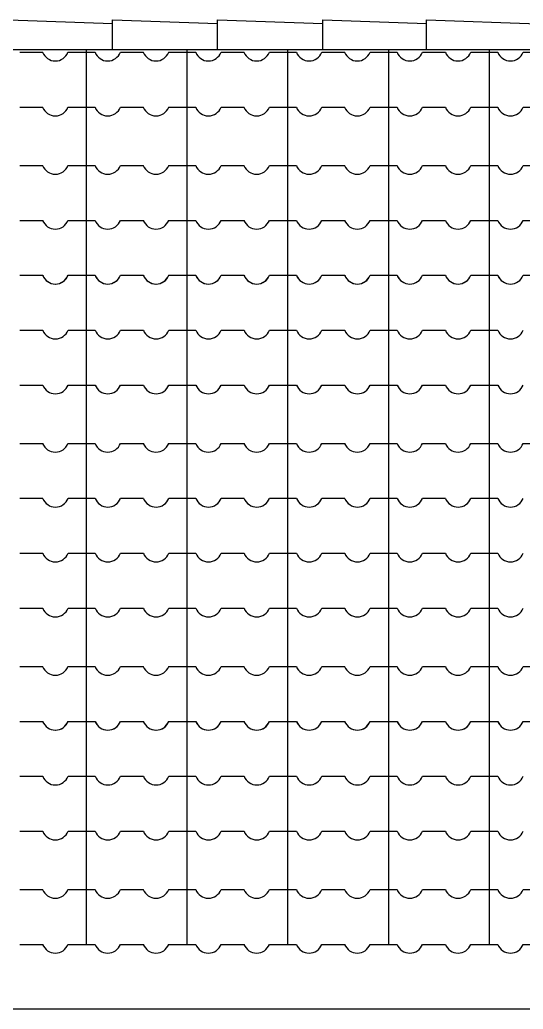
# Model space of a CAD drawing. Extents: x -36 to 60, y 199 to 483.
# Drawn here: x -2.107 to -1.007, y 213.041 to 215.205 of the extents above; entities that cross this region are included whole.
import ezdxf

# ---------------------------------------------------------------- set-up
doc = ezdxf.new("R2010")
doc.units = 0
doc.header["$LTSCALE"] = 20
for name, color, linetype in [('CORTE', 244, 'CONTINUOUS'), ('VISTAL', 30, 'CONTINUOUS'), ('VISTAP', 244, 'CONTINUOUS')]:
    doc.layers.add(name, color=color, linetype=linetype)

msp = doc.modelspace()

# ---------------------------------------------------------------- linework, layer by layer
at = {"layer": 'CORTE', "color": 1, "linetype": 'CONTINUOUS'}
for p, q in [((-2.1069, 215.1336), (-2.0567, 215.1336)), ((-2.0014, 215.1336), (-1.9616, 215.1336)), ((-2.0014, 215.1336), (-1.9616, 215.1336)), ((-1.9616, 215.1336), (-1.9423, 215.1336)), ((-1.9616, 215.1336), (-1.9423, 215.1336)), ((-1.9614, 215.1387), (-1.9614, 214.646)), ((-1.8869, 215.1336), (-1.8367, 215.1336)), ((-1.7814, 215.1336), (-1.7416, 215.1336)), ((-1.7416, 215.1336), (-1.7223, 215.1336)), ((-1.7414, 215.1387), (-1.7414, 214.646)), ((-1.6669, 215.1336), (-1.6167, 215.1336)), ((-1.5614, 215.1336), (-1.5216, 215.1336)), ((-1.5216, 215.1336), (-1.5023, 215.1336)), ((-1.5214, 215.1387), (-1.5214, 214.646)), ((-1.4469, 215.1336), (-1.3967, 215.1336)), ((-1.3414, 215.1336), (-1.3016, 215.1336)), ((-1.3016, 215.1336), (-1.2823, 215.1336)), ((-1.3014, 215.1387), (-1.3014, 214.646)), ((-1.2269, 215.1336), (-1.1767, 215.1336)), ((-1.1214, 215.1336), (-1.0816, 215.1336)), ((-1.0816, 215.1336), (-1.0623, 215.1336)), ((-1.0814, 215.1387), (-1.0814, 214.646)), ((-1.0069, 215.1336), (-0.9754, 215.1336)), ((-2.1069, 215.0136), (-2.0567, 215.0136)), ((-2.0014, 215.0136), (-1.9616, 215.0136)), ((-2.0014, 215.0136), (-1.9616, 215.0136)), ((-1.9616, 215.0136), (-1.9423, 215.0136)), ((-1.9616, 215.0136), (-1.9423, 215.0136)), ((-1.8869, 215.0136), (-1.8367, 215.0136)), ((-1.7814, 215.0136), (-1.7416, 215.0136)), ((-1.7416, 215.0136), (-1.7223, 215.0136)), ((-1.6669, 215.0136), (-1.6167, 215.0136)), ((-1.5614, 215.0136), (-1.5216, 215.0136)), ((-1.5216, 215.0136), (-1.5023, 215.0136)), ((-1.4469, 215.0136), (-1.3967, 215.0136)), ((-1.3414, 215.0136), (-1.3016, 215.0136)), ((-1.3016, 215.0136), (-1.2823, 215.0136)), ((-1.2269, 215.0136), (-1.1767, 215.0136)), ((-1.1214, 215.0136), (-1.0816, 215.0136)), ((-1.0816, 215.0136), (-1.0623, 215.0136)), ((-1.0069, 215.0136), (-0.9754, 215.0136)), ((-2.1069, 214.886), (-2.0567, 214.886)), ((-2.0014, 214.886), (-1.9616, 214.886)), ((-2.0014, 214.886), (-1.9616, 214.886)), ((-1.9616, 214.886), (-1.9423, 214.886)), ((-1.9616, 214.886), (-1.9423, 214.886)), ((-1.8869, 214.886), (-1.8367, 214.886)), ((-1.7814, 214.886), (-1.7416, 214.886)), ((-1.7416, 214.886), (-1.7223, 214.886)), ((-1.6669, 214.886), (-1.6167, 214.886)), ((-1.5614, 214.886), (-1.5216, 214.886)), ((-1.5216, 214.886), (-1.5023, 214.886)), ((-1.4469, 214.886), (-1.3967, 214.886)), ((-1.3414, 214.886), (-1.3016, 214.886)), ((-1.3016, 214.886), (-1.2823, 214.886)), ((-1.2269, 214.886), (-1.1767, 214.886)), ((-1.1214, 214.886), (-1.0816, 214.886)), ((-1.0816, 214.886), (-1.0623, 214.886)), ((-1.0069, 214.886), (-0.9754, 214.886)), ((-2.1069, 214.766), (-2.0567, 214.766)), ((-2.0014, 214.766), (-1.9616, 214.766)), ((-2.0014, 214.766), (-1.9616, 214.766)), ((-1.9616, 214.766), (-1.9423, 214.766)), ((-1.9616, 214.766), (-1.9423, 214.766)), ((-1.8869, 214.766), (-1.8367, 214.766)), ((-1.7814, 214.766), (-1.7416, 214.766)), ((-1.7416, 214.766), (-1.7223, 214.766)), ((-1.6669, 214.766), (-1.6167, 214.766)), ((-1.5614, 214.766), (-1.5216, 214.766)), ((-1.5216, 214.766), (-1.5023, 214.766)), ((-1.4469, 214.766), (-1.3967, 214.766)), ((-1.3414, 214.766), (-1.3016, 214.766)), ((-1.3016, 214.766), (-1.2823, 214.766)), ((-1.2269, 214.766), (-1.1767, 214.766)), ((-1.1214, 214.766), (-1.0816, 214.766)), ((-1.0816, 214.766), (-1.0623, 214.766)), ((-1.0069, 214.766), (-0.9754, 214.766)), ((-2.1069, 214.646), (-2.0567, 214.646)), ((-2.1067, 214.646), (-2.0565, 214.646)), ((-2.0014, 214.646), (-1.9616, 214.646)), ((-2.0014, 214.646), (-1.9616, 214.646)), ((-2.0012, 214.646), (-1.9614, 214.646)), ((-2.0012, 214.646), (-1.9614, 214.646)), ((-1.9616, 214.646), (-1.9423, 214.646)), ((-1.9616, 214.646), (-1.9423, 214.646)), ((-1.9614, 214.646), (-1.9421, 214.646)), ((-1.9614, 214.646), (-1.9421, 214.646)), ((-1.9614, 214.646), (-1.9614, 214.1584)), ((-1.9614, 214.646), (-1.9614, 214.1584)), ((-1.8869, 214.646), (-1.8367, 214.646)), ((-1.8867, 214.646), (-1.8365, 214.646)), ((-1.7814, 214.646), (-1.7416, 214.646)), ((-1.7812, 214.646), (-1.7414, 214.646)), ((-1.7416, 214.646), (-1.7223, 214.646)), ((-1.7414, 214.646), (-1.7221, 214.646)), ((-1.7414, 214.646), (-1.7414, 214.1584)), ((-1.6669, 214.646), (-1.6167, 214.646)), ((-1.6667, 214.646), (-1.6165, 214.646)), ((-1.5614, 214.646), (-1.5216, 214.646)), ((-1.5612, 214.646), (-1.5214, 214.646)), ((-1.5216, 214.646), (-1.5023, 214.646)), ((-1.5214, 214.646), (-1.5021, 214.646)), ((-1.5214, 214.646), (-1.5214, 214.1584)), ((-1.4469, 214.646), (-1.3967, 214.646)), ((-1.4467, 214.646), (-1.3965, 214.646)), ((-1.3414, 214.646), (-1.3016, 214.646)), ((-1.3412, 214.646), (-1.3014, 214.646)), ((-1.3016, 214.646), (-1.2823, 214.646)), ((-1.3014, 214.646), (-1.2821, 214.646)), ((-1.3014, 214.646), (-1.3014, 214.1584)), ((-1.2269, 214.646), (-1.1767, 214.646)), ((-1.2267, 214.646), (-1.1765, 214.646)), ((-1.1214, 214.646), (-1.0816, 214.646)), ((-1.1212, 214.646), (-1.0814, 214.646)), ((-1.0816, 214.646), (-1.0623, 214.646)), ((-1.0814, 214.646), (-1.0621, 214.646)), ((-1.0814, 214.646), (-1.0814, 214.1584)), ((-1.0069, 214.646), (-0.9754, 214.646)), ((-2.1067, 214.526), (-2.0565, 214.526)), ((-2.0012, 214.526), (-1.9614, 214.526)), ((-2.0012, 214.526), (-1.9614, 214.526)), ((-1.9614, 214.526), (-1.9421, 214.526)), ((-1.9614, 214.526), (-1.9421, 214.526)), ((-1.8867, 214.526), (-1.8365, 214.526)), ((-1.7812, 214.526), (-1.7414, 214.526)), ((-1.7414, 214.526), (-1.7221, 214.526)), ((-1.6667, 214.526), (-1.6165, 214.526)), ((-1.5612, 214.526), (-1.5214, 214.526)), ((-1.5214, 214.526), (-1.5021, 214.526)), ((-1.4467, 214.526), (-1.3965, 214.526)), ((-1.3412, 214.526), (-1.3014, 214.526)), ((-1.3014, 214.526), (-1.2821, 214.526)), ((-1.2267, 214.526), (-1.1765, 214.526)), ((-1.1212, 214.526), (-1.0814, 214.526)), ((-1.0814, 214.526), (-1.0621, 214.526)), ((-2.1067, 214.406), (-2.0565, 214.406)), ((-2.0012, 214.406), (-1.9614, 214.406)), ((-2.0012, 214.406), (-1.9614, 214.406)), ((-1.9614, 214.406), (-1.9421, 214.406)), ((-1.9614, 214.406), (-1.9421, 214.406)), ((-1.8867, 214.406), (-1.8365, 214.406)), ((-1.7812, 214.406), (-1.7414, 214.406)), ((-1.7414, 214.406), (-1.7221, 214.406)), ((-1.6667, 214.406), (-1.6165, 214.406)), ((-1.5612, 214.406), (-1.5214, 214.406)), ((-1.5214, 214.406), (-1.5021, 214.406)), ((-1.4467, 214.406), (-1.3965, 214.406)), ((-1.3412, 214.406), (-1.3014, 214.406)), ((-1.3014, 214.406), (-1.2821, 214.406)), ((-1.2267, 214.406), (-1.1765, 214.406)), ((-1.1212, 214.406), (-1.0814, 214.406)), ((-1.0814, 214.406), (-1.0621, 214.406)), ((-1.5214, 214.3919), (-1.5214, 213.6707)), ((-1.3014, 214.3902), (-1.3014, 213.6707)), ((-2.1069, 214.2784), (-2.0567, 214.2784)), ((-2.0014, 214.2784), (-1.9616, 214.2784)), ((-2.0014, 214.2784), (-1.9616, 214.2784)), ((-1.9616, 214.2784), (-1.9423, 214.2784)), ((-1.9616, 214.2784), (-1.9423, 214.2784)), ((-1.8869, 214.2784), (-1.8367, 214.2784)), ((-1.7814, 214.2784), (-1.7416, 214.2784)), ((-1.7416, 214.2784), (-1.7223, 214.2784)), ((-1.7414, 214.2838), (-1.7414, 213.6707)), ((-1.6669, 214.2784), (-1.6167, 214.2784)), ((-1.5614, 214.2784), (-1.5216, 214.2784)), ((-1.5216, 214.2784), (-1.5023, 214.2784)), ((-1.4469, 214.2784), (-1.3967, 214.2784)), ((-1.3414, 214.2784), (-1.3016, 214.2784)), ((-1.3016, 214.2784), (-1.2823, 214.2784)), ((-1.2269, 214.2784), (-1.1767, 214.2784)), ((-1.1214, 214.2784), (-1.0816, 214.2784)), ((-1.0816, 214.2784), (-1.0623, 214.2784)), ((-1.0814, 214.2802), (-1.0814, 213.6707)), ((-1.0069, 214.2784), (-0.9754, 214.2784)), ((-1.9614, 214.1756), (-1.9614, 213.6707)), ((-2.1067, 214.1584), (-2.0565, 214.1584)), ((-2.1067, 214.1584), (-2.0565, 214.1584)), ((-2.0012, 214.1584), (-1.9614, 214.1584)), ((-2.0012, 214.1584), (-1.9614, 214.1584)), ((-2.0012, 214.1584), (-1.9614, 214.1584)), ((-2.0012, 214.1584), (-1.9614, 214.1584)), ((-1.9614, 214.1584), (-1.9421, 214.1584)), ((-1.9614, 214.1584), (-1.9421, 214.1584)), ((-1.9614, 214.1584), (-1.9421, 214.1584)), ((-1.9614, 214.1584), (-1.9421, 214.1584)), ((-1.8867, 214.1584), (-1.8365, 214.1584)), ((-1.8867, 214.1584), (-1.8365, 214.1584)), ((-1.7812, 214.1584), (-1.7414, 214.1584)), ((-1.7812, 214.1584), (-1.7414, 214.1584)), ((-1.7414, 214.1584), (-1.7221, 214.1584)), ((-1.7414, 214.1584), (-1.7221, 214.1584)), ((-1.6667, 214.1584), (-1.6165, 214.1584)), ((-1.6667, 214.1584), (-1.6165, 214.1584)), ((-1.5612, 214.1584), (-1.5214, 214.1584)), ((-1.5612, 214.1584), (-1.5214, 214.1584)), ((-1.5214, 214.1584), (-1.5021, 214.1584)), ((-1.5214, 214.1584), (-1.5021, 214.1584)), ((-1.4467, 214.1584), (-1.3965, 214.1584)), ((-1.4467, 214.1584), (-1.3965, 214.1584)), ((-1.3412, 214.1584), (-1.3014, 214.1584)), ((-1.3412, 214.1584), (-1.3014, 214.1584)), ((-1.3014, 214.1584), (-1.2821, 214.1584)), ((-1.3014, 214.1584), (-1.2821, 214.1584)), ((-1.2267, 214.1584), (-1.1765, 214.1584)), ((-1.2267, 214.1584), (-1.1765, 214.1584)), ((-1.1212, 214.1584), (-1.0814, 214.1584)), ((-1.1212, 214.1584), (-1.0814, 214.1584)), ((-1.0814, 214.1584), (-1.0621, 214.1584)), ((-1.0814, 214.1584), (-1.0621, 214.1584)), ((-2.1067, 214.0384), (-2.0565, 214.0384)), ((-2.0012, 214.0384), (-1.9614, 214.0384)), ((-2.0012, 214.0384), (-1.9614, 214.0384)), ((-1.9614, 214.0384), (-1.9421, 214.0384)), ((-1.9614, 214.0384), (-1.9421, 214.0384)), ((-1.8867, 214.0384), (-1.8365, 214.0384)), ((-1.7812, 214.0384), (-1.7414, 214.0384)), ((-1.7414, 214.0384), (-1.7221, 214.0384)), ((-1.6667, 214.0384), (-1.6165, 214.0384)), ((-1.5612, 214.0384), (-1.5214, 214.0384)), ((-1.5214, 214.0384), (-1.5021, 214.0384)), ((-1.4467, 214.0384), (-1.3965, 214.0384)), ((-1.3412, 214.0384), (-1.3014, 214.0384)), ((-1.3014, 214.0384), (-1.2821, 214.0384)), ((-1.2267, 214.0384), (-1.1765, 214.0384)), ((-1.1212, 214.0384), (-1.0814, 214.0384)), ((-1.0814, 214.0384), (-1.0621, 214.0384)), ((-2.1067, 213.9184), (-2.0565, 213.9184)), ((-2.0012, 213.9184), (-1.9614, 213.9184)), ((-2.0012, 213.9184), (-1.9614, 213.9184)), ((-1.9614, 213.9184), (-1.9421, 213.9184)), ((-1.9614, 213.9184), (-1.9421, 213.9184)), ((-1.8867, 213.9184), (-1.8365, 213.9184)), ((-1.7812, 213.9184), (-1.7414, 213.9184)), ((-1.7414, 213.9184), (-1.7221, 213.9184)), ((-1.6667, 213.9184), (-1.6165, 213.9184)), ((-1.5612, 213.9184), (-1.5214, 213.9184)), ((-1.5214, 213.9184), (-1.5021, 213.9184)), ((-1.4467, 213.9184), (-1.3965, 213.9184)), ((-1.3412, 213.9184), (-1.3014, 213.9184)), ((-1.3014, 213.9184), (-1.2821, 213.9184)), ((-1.2267, 213.9184), (-1.1765, 213.9184)), ((-1.1212, 213.9184), (-1.0814, 213.9184)), ((-1.0814, 213.9184), (-1.0621, 213.9184)), ((-2.1069, 213.7907), (-2.0567, 213.7907)), ((-2.0014, 213.7907), (-1.9616, 213.7907)), ((-2.0014, 213.7907), (-1.9616, 213.7907)), ((-1.9616, 213.7907), (-1.9423, 213.7907)), ((-1.9616, 213.7907), (-1.9423, 213.7907)), ((-1.8869, 213.7907), (-1.8367, 213.7907)), ((-1.7814, 213.7907), (-1.7416, 213.7907)), ((-1.7416, 213.7907), (-1.7223, 213.7907)), ((-1.6669, 213.7907), (-1.6167, 213.7907)), ((-1.5614, 213.7907), (-1.5216, 213.7907)), ((-1.5216, 213.7907), (-1.5023, 213.7907)), ((-1.4469, 213.7907), (-1.3967, 213.7907)), ((-1.3414, 213.7907), (-1.3016, 213.7907)), ((-1.3016, 213.7907), (-1.2823, 213.7907)), ((-1.2269, 213.7907), (-1.1767, 213.7907)), ((-1.1214, 213.7907), (-1.0816, 213.7907)), ((-1.0816, 213.7907), (-1.0623, 213.7907)), ((-1.0069, 213.7907), (-0.9754, 213.7907)), ((-2.1069, 213.6707), (-2.0567, 213.6707)), ((-2.1067, 213.6707), (-2.0565, 213.6707)), ((-2.0014, 213.6707), (-1.9616, 213.6707)), ((-2.0014, 213.6707), (-1.9616, 213.6707)), ((-2.0012, 213.6707), (-1.9614, 213.6707)), ((-2.0012, 213.6707), (-1.9614, 213.6707)), ((-1.9616, 213.6707), (-1.9423, 213.6707)), ((-1.9616, 213.6707), (-1.9423, 213.6707)), ((-1.9614, 213.6707), (-1.9421, 213.6707)), ((-1.9614, 213.6707), (-1.9421, 213.6707)), ((-1.9614, 213.6707), (-1.9614, 213.1831)), ((-1.9614, 213.6707), (-1.9614, 213.1831)), ((-1.8869, 213.6707), (-1.8367, 213.6707)), ((-1.8867, 213.6707), (-1.8365, 213.6707)), ((-1.7814, 213.6707), (-1.7416, 213.6707)), ((-1.7812, 213.6707), (-1.7414, 213.6707)), ((-1.7416, 213.6707), (-1.7223, 213.6707)), ((-1.7414, 213.6707), (-1.7221, 213.6707)), ((-1.7414, 213.6707), (-1.7414, 213.1831)), ((-1.6669, 213.6707), (-1.6167, 213.6707)), ((-1.6667, 213.6707), (-1.6165, 213.6707)), ((-1.5614, 213.6707), (-1.5216, 213.6707)), ((-1.5612, 213.6707), (-1.5214, 213.6707)), ((-1.5216, 213.6707), (-1.5023, 213.6707)), ((-1.5214, 213.6707), (-1.5021, 213.6707)), ((-1.5214, 213.6707), (-1.5214, 213.1831)), ((-1.4469, 213.6707), (-1.3967, 213.6707)), ((-1.4467, 213.6707), (-1.3965, 213.6707)), ((-1.3414, 213.6707), (-1.3016, 213.6707)), ((-1.3412, 213.6707), (-1.3014, 213.6707)), ((-1.3016, 213.6707), (-1.2823, 213.6707)), ((-1.3014, 213.6707), (-1.2821, 213.6707)), ((-1.3014, 213.6707), (-1.3014, 213.1831)), ((-1.2269, 213.6707), (-1.1767, 213.6707)), ((-1.2267, 213.6707), (-1.1765, 213.6707)), ((-1.1214, 213.6707), (-1.0816, 213.6707)), ((-1.1212, 213.6707), (-1.0814, 213.6707)), ((-1.0816, 213.6707), (-1.0623, 213.6707)), ((-1.0814, 213.6707), (-1.0621, 213.6707)), ((-1.0814, 213.6707), (-1.0814, 213.1831)), ((-1.0069, 213.6707), (-0.9754, 213.6707)), ((-2.1067, 213.5507), (-2.0565, 213.5507)), ((-2.0012, 213.5507), (-1.9614, 213.5507)), ((-2.0012, 213.5507), (-1.9614, 213.5507)), ((-1.9614, 213.5507), (-1.9421, 213.5507)), ((-1.9614, 213.5507), (-1.9421, 213.5507)), ((-1.8867, 213.5507), (-1.8365, 213.5507)), ((-1.7812, 213.5507), (-1.7414, 213.5507)), ((-1.7414, 213.5507), (-1.7221, 213.5507)), ((-1.6667, 213.5507), (-1.6165, 213.5507)), ((-1.5612, 213.5507), (-1.5214, 213.5507)), ((-1.5214, 213.5507), (-1.5021, 213.5507)), ((-1.4467, 213.5507), (-1.3965, 213.5507)), ((-1.3412, 213.5507), (-1.3014, 213.5507)), ((-1.3014, 213.5507), (-1.2821, 213.5507)), ((-1.2267, 213.5507), (-1.1765, 213.5507)), ((-1.1212, 213.5507), (-1.0814, 213.5507)), ((-1.0814, 213.5507), (-1.0621, 213.5507)), ((-2.1067, 213.4307), (-2.0565, 213.4307)), ((-2.0012, 213.4307), (-1.9614, 213.4307)), ((-2.0012, 213.4307), (-1.9614, 213.4307)), ((-1.9614, 213.4307), (-1.9421, 213.4307)), ((-1.9614, 213.4307), (-1.9421, 213.4307)), ((-1.8867, 213.4307), (-1.8365, 213.4307)), ((-1.7812, 213.4307), (-1.7414, 213.4307)), ((-1.7414, 213.4307), (-1.7221, 213.4307)), ((-1.6667, 213.4307), (-1.6165, 213.4307)), ((-1.5612, 213.4307), (-1.5214, 213.4307)), ((-1.5214, 213.4307), (-1.5021, 213.4307)), ((-1.4467, 213.4307), (-1.3965, 213.4307)), ((-1.3412, 213.4307), (-1.3014, 213.4307)), ((-1.3014, 213.4307), (-1.2821, 213.4307)), ((-1.2267, 213.4307), (-1.1765, 213.4307)), ((-1.1212, 213.4307), (-1.0814, 213.4307)), ((-1.0814, 213.4307), (-1.0621, 213.4307)), ((-2.1069, 213.3031), (-2.0567, 213.3031)), ((-2.0014, 213.3031), (-1.9616, 213.3031)), ((-2.0014, 213.3031), (-1.9616, 213.3031)), ((-1.9616, 213.3031), (-1.9423, 213.3031)), ((-1.9616, 213.3031), (-1.9423, 213.3031)), ((-1.8869, 213.3031), (-1.8367, 213.3031)), ((-1.7814, 213.3031), (-1.7416, 213.3031)), ((-1.7416, 213.3031), (-1.7223, 213.3031)), ((-1.6669, 213.3031), (-1.6167, 213.3031)), ((-1.5614, 213.3031), (-1.5216, 213.3031)), ((-1.5216, 213.3031), (-1.5023, 213.3031)), ((-1.4469, 213.3031), (-1.3967, 213.3031)), ((-1.3414, 213.3031), (-1.3016, 213.3031)), ((-1.3016, 213.3031), (-1.2823, 213.3031)), ((-1.2269, 213.3031), (-1.1767, 213.3031)), ((-1.1214, 213.3031), (-1.0816, 213.3031)), ((-1.0816, 213.3031), (-1.0623, 213.3031)), ((-1.0069, 213.3031), (-0.9754, 213.3031)), ((-2.1069, 213.1831), (-2.0567, 213.1831)), ((-2.0014, 213.1831), (-1.9616, 213.1831)), ((-2.0014, 213.1831), (-1.9616, 213.1831)), ((-1.9616, 213.1831), (-1.9423, 213.1831)), ((-1.9616, 213.1831), (-1.9423, 213.1831)), ((-1.8869, 213.1831), (-1.8367, 213.1831)), ((-1.7814, 213.1831), (-1.7416, 213.1831)), ((-1.7416, 213.1831), (-1.7223, 213.1831)), ((-1.6669, 213.1831), (-1.6167, 213.1831)), ((-1.5614, 213.1831), (-1.5216, 213.1831)), ((-1.5216, 213.1831), (-1.5023, 213.1831)), ((-1.4469, 213.1831), (-1.3967, 213.1831)), ((-1.3414, 213.1831), (-1.3016, 213.1831)), ((-1.3016, 213.1831), (-1.2823, 213.1831)), ((-1.2269, 213.1831), (-1.1767, 213.1831)), ((-1.1214, 213.1831), (-1.0816, 213.1831)), ((-1.0816, 213.1831), (-1.0623, 213.1831)), ((-1.0069, 213.1831), (-0.9754, 213.1831))]:
    msp.add_line(p, q, dxfattribs=at)
for centre in [(-2.0291, 215.1442), (-1.9146, 215.1442), (-1.9146, 215.1442), (-1.8091, 215.1442), (-1.6946, 215.1442), (-1.5891, 215.1442), (-1.4746, 215.1442), (-1.3691, 215.1442), (-1.2546, 215.1442), (-1.1491, 215.1442), (-1.0346, 215.1442), (-2.0291, 215.0242), (-1.9146, 215.0242), (-1.9146, 215.0242), (-1.8091, 215.0242), (-1.6946, 215.0242), (-1.5891, 215.0242), (-1.4746, 215.0242), (-1.3691, 215.0242), (-1.2546, 215.0242), (-1.1491, 215.0242), (-1.0346, 215.0242), (-2.0291, 214.8966), (-1.9146, 214.8966), (-1.9146, 214.8966), (-1.8091, 214.8966), (-1.6946, 214.8966), (-1.5891, 214.8966), (-1.4746, 214.8966), (-1.3691, 214.8966), (-1.2546, 214.8966), (-1.1491, 214.8966), (-1.0346, 214.8966), (-2.0291, 214.7766), (-1.9146, 214.7766), (-1.9146, 214.7766), (-1.8091, 214.7766), (-1.6946, 214.7766), (-1.5891, 214.7766), (-1.4746, 214.7766), (-1.3691, 214.7766), (-1.2546, 214.7766), (-1.1491, 214.7766), (-1.0346, 214.7766), (-2.0291, 214.6566), (-2.0289, 214.6566), (-1.9146, 214.6566), (-1.9146, 214.6566), (-1.9144, 214.6566), (-1.9144, 214.6566), (-1.8091, 214.6566), (-1.8089, 214.6566), (-1.6946, 214.6566), (-1.6944, 214.6566), (-1.5891, 214.6566), (-1.5889, 214.6566), (-1.4746, 214.6566), (-1.4744, 214.6566), (-1.3691, 214.6566), (-1.3689, 214.6566), (-1.2546, 214.6566), (-1.2544, 214.6566), (-1.1491, 214.6566), (-1.1489, 214.6566), (-1.0346, 214.6566), (-1.0344, 214.6566), (-2.0289, 214.5366), (-1.9144, 214.5366), (-1.9144, 214.5366), (-1.8089, 214.5366), (-1.6944, 214.5366), (-1.5889, 214.5366), (-1.4744, 214.5366), (-1.3689, 214.5366), (-1.2544, 214.5366), (-1.1489, 214.5366), (-1.0344, 214.5366), (-2.0289, 214.4166), (-1.9144, 214.4166), (-1.9144, 214.4166), (-1.8089, 214.4166), (-1.6944, 214.4166), (-1.5889, 214.4166), (-1.4744, 214.4166), (-1.3689, 214.4166), (-1.2544, 214.4166), (-1.1489, 214.4166), (-1.0344, 214.4166), (-2.0291, 214.289), (-1.9146, 214.289), (-1.9146, 214.289), (-1.8091, 214.289), (-1.6946, 214.289), (-1.5891, 214.289), (-1.4746, 214.289), (-1.3691, 214.289), (-1.2546, 214.289), (-1.1491, 214.289), (-1.0346, 214.289), (-2.0289, 214.169), (-2.0289, 214.169), (-1.9144, 214.169), (-1.9144, 214.169), (-1.9144, 214.169), (-1.9144, 214.169), (-1.8089, 214.169), (-1.8089, 214.169), (-1.6944, 214.169), (-1.6944, 214.169), (-1.5889, 214.169), (-1.5889, 214.169), (-1.4744, 214.169), (-1.4744, 214.169), (-1.3689, 214.169), (-1.3689, 214.169), (-1.2544, 214.169), (-1.2544, 214.169), (-1.1489, 214.169), (-1.1489, 214.169), (-1.0344, 214.169), (-1.0344, 214.169), (-2.0289, 214.049), (-1.9144, 214.049), (-1.9144, 214.049), (-1.8089, 214.049), (-1.6944, 214.049), (-1.5889, 214.049), (-1.4744, 214.049), (-1.3689, 214.049), (-1.2544, 214.049), (-1.1489, 214.049), (-1.0344, 214.049), (-2.0289, 213.929), (-1.9144, 213.929), (-1.9144, 213.929), (-1.8089, 213.929), (-1.6944, 213.929), (-1.5889, 213.929), (-1.4744, 213.929), (-1.3689, 213.929), (-1.2544, 213.929), (-1.1489, 213.929), (-1.0344, 213.929), (-2.0291, 213.8014), (-1.9146, 213.8014), (-1.9146, 213.8014), (-1.8091, 213.8014), (-1.6946, 213.8014), (-1.5891, 213.8014), (-1.4746, 213.8014), (-1.3691, 213.8014), (-1.2546, 213.8014), (-1.1491, 213.8014), (-1.0346, 213.8014), (-2.0291, 213.6814), (-2.0289, 213.6814), (-1.9146, 213.6814), (-1.9146, 213.6814), (-1.9144, 213.6814), (-1.9144, 213.6814), (-1.8091, 213.6814), (-1.8089, 213.6814), (-1.6946, 213.6814), (-1.6944, 213.6814), (-1.5891, 213.6814), (-1.5889, 213.6814), (-1.4746, 213.6814), (-1.4744, 213.6814), (-1.3691, 213.6814), (-1.3689, 213.6814), (-1.2546, 213.6814), (-1.2544, 213.6814), (-1.1491, 213.6814), (-1.1489, 213.6814), (-1.0346, 213.6814), (-1.0344, 213.6814), (-2.0289, 213.5614), (-1.9144, 213.5614), (-1.9144, 213.5614), (-1.8089, 213.5614), (-1.6944, 213.5614), (-1.5889, 213.5614), (-1.4744, 213.5614), (-1.3689, 213.5614), (-1.2544, 213.5614), (-1.1489, 213.5614), (-1.0344, 213.5614), (-2.0289, 213.4414), (-1.9144, 213.4414), (-1.9144, 213.4414), (-1.8089, 213.4414), (-1.6944, 213.4414), (-1.5889, 213.4414), (-1.4744, 213.4414), (-1.3689, 213.4414), (-1.2544, 213.4414), (-1.1489, 213.4414), (-1.0344, 213.4414), (-2.0291, 213.3138), (-1.9146, 213.3138), (-1.9146, 213.3138), (-1.8091, 213.3138), (-1.6946, 213.3138), (-1.5891, 213.3138), (-1.4746, 213.3138), (-1.3691, 213.3138), (-1.2546, 213.3138), (-1.1491, 213.3138), (-1.0346, 213.3138), (-2.0291, 213.1938), (-1.9146, 213.1938), (-1.9146, 213.1938), (-1.8091, 213.1938), (-1.6946, 213.1938), (-1.5891, 213.1938), (-1.4746, 213.1938), (-1.3691, 213.1938), (-1.2546, 213.1938), (-1.1491, 213.1938), (-1.0346, 213.1938)]:
    msp.add_arc(centre, 0.0297, 201.0517, 338.9483, dxfattribs=at)
at = {"layer": 'VISTAL', "color": 1, "linetype": 'CONTINUOUS'}
msp.add_line((2.4513, 213.0415), (-4.4021, 213.0415), dxfattribs=at)
at = {"layer": 'VISTAL', "linetype": 'CONTINUOUS'}
msp.add_line((-4.3768, 213.0424), (5.1947, 213.0424), dxfattribs=at)
at = {"layer": 'VISTAP', "color": 1, "linetype": 'CONTINUOUS'}
for p, q in [((-2.1308, 215.2045), (-1.9044, 215.1964)), ((-1.9044, 215.2045), (-1.6744, 215.1962)), ((-1.9044, 215.1387), (-1.9044, 215.2045)), ((-1.6744, 215.1387), (-1.6744, 215.2045)), ((-1.6744, 215.2045), (-1.4444, 215.1962)), ((-1.4444, 215.2045), (-1.218, 215.1964)), ((-1.4444, 215.1387), (-1.4444, 215.2045)), ((-1.218, 215.2045), (-0.9743, 215.1957)), ((-1.218, 215.1387), (-1.218, 215.2045)), ((-1.4044, 215.1387), (-4.4498, 215.1387)), ((-1.1744, 215.1387), (-1.4444, 215.1387)), ((-0.9752, 215.1387), (-1.218, 215.1387))]:
    msp.add_line(p, q, dxfattribs=at)

doc.saveas('drawing.dxf')
